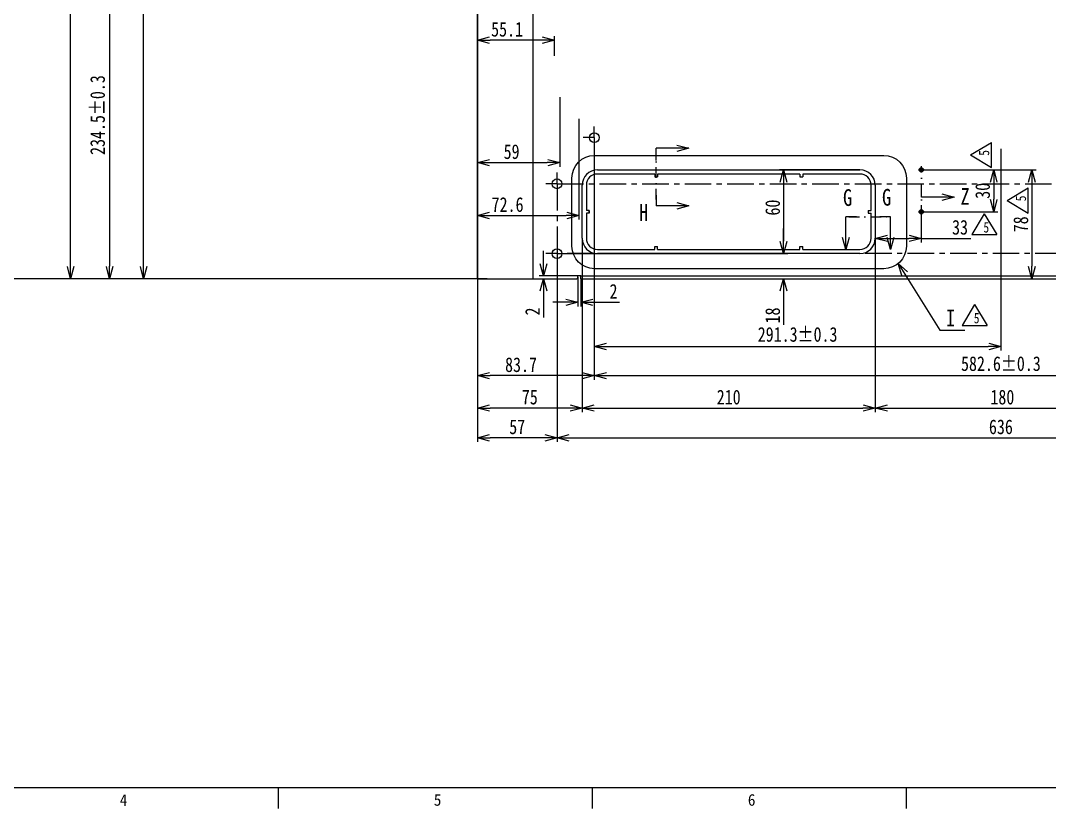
# Model space of a CAD drawing. Header units: millimetres. Extents: x -20 to 1169, y -20 to 821.
# Drawn here: x 213 to 458.7, y -5 to 183.2 of the extents above; entities that cross this region are included whole.
import ezdxf

# ---------------------------------------------------------------- set-up
doc = ezdxf.new("R2010")
doc.units = ezdxf.units.MM
doc.header["$LTSCALE"] = 0.2
doc.linetypes.add('CENTER', pattern=[50.8, 31.75, -6.35, 6.35, -6.35])
doc.linetypes.add('DASHDOT', pattern=[25.4, 12.7, -6.35, 0, -6.35])
doc.layers.get('0').update_dxf_attribs({"color": 2})
for name, color, linetype in [('H7A03854_DXF_TEXT', 7, 'Continuous'), ('H7A03854A_DXF_CONTINUOUS_LINE', 7, 'Continuous'), ('H7A03854HATCH', 7, 'Continuous'), ('H7A03856A_DXF_AXIS', 7, 'Continuous'), ('H7A03856A_DXF_CONTINUOUS_LINE', 7, 'Continuous'), ('H7A03856DIM', 7, 'Continuous'), ('HHLayerBG', 7, 'Continuous')]:
    doc.layers.add(name, color=color, linetype=linetype)
doc.layers.add('H7C05550_DXF_CONTINUOUS_LINE', color=7, linetype='Continuous', lineweight=35)
doc.layers.add('中心线', color=255, linetype='DASHDOT', lineweight=18)
doc.styles.add('FS2312', font='', dxfattribs={"width": 0.8, "height": 3.5})
doc.styles.add('HANKAKU', font='')
doc.styles.get("Standard").update_dxf_attribs({"font": '', "width": 0.8})
doc.styles.get('FS2312').set_extended_font_data('SimSun')
doc.styles.get('HANKAKU').set_extended_font_data('SimSun')
doc.styles.get('Standard').set_extended_font_data('SimSun')
doc.dimstyles.new('DIMSTYLE_1', dxfattribs={"dimtxt": 3.5, "dimasz": 3, "dimexe": 1, "dimexo": 0, "dimgap": 0.875, "dimtad": 1, "dimdec": 1, "dimlfac": 3, "dimdsep": 46, "dimtxsty": 'Standard', "dimblk": 'OPEN', "dimblk1": 'OPEN', "dimblk2": 'OPEN', "dimcen": 0.09, "dimadec": 0, "dimazin": 0, "dimtp": 0.1, "dimtm": 0.1, "dimtfac": 1, "dimtdec": 1, "dimtofl": 0, "dimtmove": 0, "dimatfit": 3, "dimldrblk": 'OPEN', "dimfxl": 1, "dimtolj": 1, "dimarcsym": 0})
doc.dimstyles.new('DIMSTYLE_17', dxfattribs={"dimtxt": 3.5, "dimasz": 3, "dimexe": 1, "dimexo": 0, "dimgap": 0.875, "dimtad": 1, "dimdec": 3, "dimlfac": 3, "dimdsep": 46, "dimtxsty": 'Standard', "dimblk": 'OPEN', "dimblk1": 'OPEN', "dimblk2": 'OPEN', "dimcen": 0.09, "dimadec": 0, "dimazin": 0, "dimtp": 0.01, "dimtm": 0.01, "dimtfac": 1, "dimtdec": 3, "dimtofl": 0, "dimtmove": 0, "dimatfit": 3, "dimldrblk": 'OPEN', "dimfxl": 1, "dimtolj": 1, "dimarcsym": 0})
doc.dimstyles.new('DIMSTYLE_2', dxfattribs={"dimtxt": 3.5, "dimasz": 3, "dimexe": 1, "dimexo": 0, "dimgap": 0.875, "dimtad": 1, "dimdec": 1, "dimlfac": 3, "dimdsep": 46, "dimtxsty": 'Standard', "dimblk": 'OPEN', "dimblk1": 'OPEN', "dimblk2": 'OPEN', "dimcen": 0.09, "dimadec": 0, "dimazin": 0, "dimtp": 1e-10, "dimtm": 1e-10, "dimtfac": 1, "dimtdec": 1, "dimtofl": 0, "dimtmove": 0, "dimatfit": 3, "dimldrblk": 'OPEN', "dimfxl": 1, "dimtolj": 1, "dimarcsym": 0})
doc.dimstyles.new('DIMSTYLE_5', dxfattribs={"dimtxt": 3.5, "dimasz": 3, "dimexe": 1, "dimexo": 0, "dimgap": 0.875, "dimtad": 1, "dimdec": 1, "dimlfac": 3, "dimdsep": 46, "dimtxsty": 'Standard', "dimblk": 'OPEN', "dimblk1": 'OPEN', "dimblk2": 'OPEN', "dimcen": 0.09, "dimadec": 0, "dimazin": 0, "dimtp": 0.01, "dimtm": 0.01, "dimtfac": 1, "dimtdec": 1, "dimtofl": 0, "dimtmove": 0, "dimatfit": 3, "dimldrblk": 'OPEN', "dimfxl": 1, "dimtolj": 1, "dimarcsym": 0})
doc.dimstyles.get("Standard").update_dxf_attribs({"dimtxt": 3.5, "dimasz": 3, "dimexe": 1.5, "dimexo": 0.5, "dimgap": 1.5, "dimtad": 1, "dimdec": 1, "dimdsep": 46, "dimtxsty": 'FS2312', "dimblk1": 'OPEN', "dimblk2": 'OPEN', "dimsah": 1, "dimcen": 0, "dimclrd": 4, "dimclre": 4, "dimclrt": 4, "dimadec": 0, "dimazin": 0, "dimtfac": 1, "dimtdec": 1, "dimtmove": 1, "dimatfit": 3, "dimldrblk": 'OPEN', "dimfxl": 1, "dimtolj": 1, "dimtzin": 0, "dimarcsym": 1})

# ---------------------------------------------------------------- blocks, each defined once
blk = doc.blocks.new('_OPEN')
at = {"color": 0}
for p, q in [((0, 0), (-1, 0)), ((-0.966, 0.259), (0, 0)), ((0, 0), (-0.966, -0.259))]:
    blk.add_line(p, q, dxfattribs=at)
blk = doc.blocks.new('*D28')
at = {"layer": 'Defpoints', "color": 0, "transparency": 16777216}
for p in [(341.09, 124.85), (553.09, 124.85), (553.09, 83.53)]:
    blk.add_point(p, dxfattribs=at)
at = {"layer": 'H7A03856DIM', "color": 0, "lineweight": -2, "transparency": 16777216}
for p, q in [((341.09, 124.85), (341.09, 82.53)), ((553.09, 124.85), (553.09, 82.53)), ((344.09, 83.53), (550.09, 83.53))]:
    blk.add_line(p, q, dxfattribs=at)
at = {"layer": 'H7A03856DIM', "color": 0, "lineweight": -2, "transparency": 16777216, "xscale": 3, "yscale": 3, "zscale": 3, "rotation": 180}
blk.add_blockref('_OPEN', (341.09, 83.53), dxfattribs=at)
at = {"layer": 'H7A03856DIM', "color": 0, "lineweight": -2, "transparency": 16777216, "xscale": 3, "yscale": 3, "zscale": 3}
blk.add_blockref('_OPEN', (553.09, 83.53), dxfattribs=at)
at = {"layer": 'H7A03856DIM', "color": 0, "transparency": 16777216, "insert": (447.09, 87.9), "char_height": 3.5, "attachment_point": 2}
blk.add_mtext('\\A1;636', dxfattribs=at)
blk = doc.blocks.new('*D29')
at = {"layer": 'Defpoints', "color": 0, "transparency": 16777216}
for p in [(341.09, 124.85), (322.09, 121.51), (322.09, 83.53)]:
    blk.add_point(p, dxfattribs=at)
at = {"layer": 'H7A03856DIM', "color": 0, "lineweight": -2, "transparency": 16777216}
for p, q in [((341.09, 124.85), (341.09, 82.53)), ((322.09, 121.51), (322.09, 82.53)), ((338.09, 83.53), (325.09, 83.53))]:
    blk.add_line(p, q, dxfattribs=at)
at = {"layer": 'H7A03856DIM', "color": 0, "lineweight": -2, "transparency": 16777216, "xscale": 3, "yscale": 3, "zscale": 3, "rotation": 180}
blk.add_blockref('_OPEN', (322.09, 83.53), dxfattribs=at)
at = {"layer": 'H7A03856DIM', "color": 0, "lineweight": -2, "transparency": 16777216, "xscale": 3, "yscale": 3, "zscale": 3}
blk.add_blockref('_OPEN', (341.09, 83.53), dxfattribs=at)
at = {"layer": 'H7A03856DIM', "color": 0, "transparency": 16777216, "insert": (331.59, 87.9), "char_height": 3.5, "attachment_point": 2}
blk.add_mtext('\\A1;57', dxfattribs=at)
blk = doc.blocks.new('*D33')
at = {"layer": 'Defpoints', "color": 0, "transparency": 16777216}
for p in [(349.99, 152.55), (447.09, 152.55), (447.09, 105.34)]:
    blk.add_point(p, dxfattribs=at)
at = {"layer": 'H7A03856DIM', "color": 0, "lineweight": -2, "transparency": 16777216}
for p, q in [((349.99, 152.55), (349.99, 104.34)), ((447.09, 152.55), (447.09, 104.34)), ((352.99, 105.34), (444.09, 105.34))]:
    blk.add_line(p, q, dxfattribs=at)
at = {"layer": 'H7A03856DIM', "color": 0, "lineweight": -2, "transparency": 16777216, "xscale": 3, "yscale": 3, "zscale": 3, "rotation": 180}
blk.add_blockref('_OPEN', (349.99, 105.34), dxfattribs=at)
at = {"layer": 'H7A03856DIM', "color": 0, "lineweight": -2, "transparency": 16777216, "xscale": 3, "yscale": 3, "zscale": 3}
blk.add_blockref('_OPEN', (447.09, 105.34), dxfattribs=at)
at = {"layer": 'H7A03856DIM', "color": 0, "transparency": 16777216, "insert": (398.54, 109.97), "char_height": 3.5, "attachment_point": 2}
blk.add_mtext('\\A1;291.3%%p0.3', dxfattribs=at)
blk = doc.blocks.new('*D34')
at = {"layer": 'Defpoints', "color": 0, "transparency": 16777216}
for p in [(349.99, 152.55), (544.19, 152.55), (544.19, 98.37)]:
    blk.add_point(p, dxfattribs=at)
at = {"layer": 'H7A03856DIM', "color": 0, "lineweight": -2, "transparency": 16777216}
for p, q in [((349.99, 152.55), (349.99, 97.37)), ((544.19, 152.55), (544.19, 97.37)), ((352.99, 98.37), (541.19, 98.37))]:
    blk.add_line(p, q, dxfattribs=at)
at = {"layer": 'H7A03856DIM', "color": 0, "lineweight": -2, "transparency": 16777216, "xscale": 3, "yscale": 3, "zscale": 3, "rotation": 180}
blk.add_blockref('_OPEN', (349.99, 98.37), dxfattribs=at)
at = {"layer": 'H7A03856DIM', "color": 0, "lineweight": -2, "transparency": 16777216, "xscale": 3, "yscale": 3, "zscale": 3}
blk.add_blockref('_OPEN', (544.19, 98.37), dxfattribs=at)
at = {"layer": 'H7A03856DIM', "color": 0, "transparency": 16777216, "insert": (447.09, 102.99), "char_height": 3.5, "attachment_point": 2}
blk.add_mtext('\\A1;582.6%%p0.3', dxfattribs=at)
blk = doc.blocks.new('*D35')
at = {"layer": 'Defpoints', "color": 0, "transparency": 16777216}
for p in [(349.99, 152.55), (322.09, 121.51), (322.09, 98.37)]:
    blk.add_point(p, dxfattribs=at)
at = {"layer": 'H7A03856DIM', "color": 0, "lineweight": -2, "transparency": 16777216}
for p, q in [((349.99, 152.55), (349.99, 97.37)), ((322.09, 121.51), (322.09, 97.37)), ((346.99, 98.37), (325.09, 98.37))]:
    blk.add_line(p, q, dxfattribs=at)
at = {"layer": 'H7A03856DIM', "color": 0, "lineweight": -2, "transparency": 16777216, "xscale": 3, "yscale": 3, "zscale": 3, "rotation": 180}
blk.add_blockref('_OPEN', (322.09, 98.37), dxfattribs=at)
at = {"layer": 'H7A03856DIM', "color": 0, "lineweight": -2, "transparency": 16777216, "xscale": 3, "yscale": 3, "zscale": 3}
blk.add_blockref('_OPEN', (349.99, 98.37), dxfattribs=at)
at = {"layer": 'H7A03856DIM', "color": 0, "transparency": 16777216, "insert": (332.49, 102.74), "char_height": 3.5, "attachment_point": 2}
blk.add_mtext('\\A1;83.7', dxfattribs=at)
blk = doc.blocks.new('*D37')
at = {"layer": 'Defpoints', "color": 0, "transparency": 16777216}
for p in [(327.23, 186.85), (189.17, 121.51), (324.43, 121.51)]:
    blk.add_point(p, dxfattribs=at)
at = {"layer": 'H7A03856DIM', "color": 0, "lineweight": -2, "transparency": 16777216}
for p, q in [((327.23, 186.85), (188.17, 186.85)), ((189.17, 183.85), (189.17, 124.51)), ((324.43, 121.51), (188.17, 121.51))]:
    blk.add_line(p, q, dxfattribs=at)
at = {"layer": 'H7A03856DIM', "color": 0, "lineweight": -2, "transparency": 16777216, "xscale": 3, "yscale": 3, "zscale": 3}
for p, rotation in [((189.17, 186.85), 90), ((189.17, 121.51), 270)]:
    blk.add_blockref('_OPEN', p, dxfattribs=dict(at, rotation=rotation))
at = {"layer": 'H7A03856DIM', "color": 0, "transparency": 16777216, "insert": (184.54, 154.18), "char_height": 3.5, "attachment_point": 2, "rotation": 90}
blk.add_mtext('\\A1;196%%p0.3', dxfattribs=at)
blk = doc.blocks.new('*D38')
at = {"layer": 'Defpoints', "color": 0, "transparency": 16777216}
for p in [(347.63, 199.68), (234.24, 121.51), (324.43, 121.51)]:
    blk.add_point(p, dxfattribs=at)
at = {"layer": 'H7A03856DIM', "color": 0, "lineweight": -2, "transparency": 16777216}
for p, q in [((347.63, 199.68), (233.24, 199.68)), ((234.24, 196.68), (234.24, 124.51)), ((324.43, 121.51), (233.24, 121.51))]:
    blk.add_line(p, q, dxfattribs=at)
at = {"layer": 'H7A03856DIM', "color": 0, "lineweight": -2, "transparency": 16777216, "xscale": 3, "yscale": 3, "zscale": 3}
for p, rotation in [((234.24, 199.68), 90), ((234.24, 121.51), 270)]:
    blk.add_blockref('_OPEN', p, dxfattribs=dict(at, rotation=rotation))
at = {"layer": 'H7A03856DIM', "color": 0, "transparency": 16777216, "insert": (229.61, 160.6), "char_height": 3.5, "attachment_point": 2, "rotation": 90}
blk.add_mtext('\\A1;234.5%%p0.3', dxfattribs=at)
blk = doc.blocks.new('*D109')
at = {"layer": 'Defpoints', "color": 0, "transparency": 16777216}
for p in [(322.09, 178.48), (340.46, 174.76), (322.09, 121.51)]:
    blk.add_point(p, dxfattribs=at)
at = {"layer": 'H7A03856DIM', "color": 0, "lineweight": -2, "transparency": 16777216}
for p, q in [((322.09, 121.51), (322.09, 179.48)), ((340.46, 174.76), (340.46, 179.48)), ((337.46, 178.48), (325.09, 178.48))]:
    blk.add_line(p, q, dxfattribs=at)
at = {"layer": 'H7A03856DIM', "color": 0, "lineweight": -2, "transparency": 16777216, "xscale": 3, "yscale": 3, "zscale": 3}
for p, rotation in [((322.09, 178.48), 179.9997353418), ((340.46, 178.48), 359.9997353418)]:
    blk.add_blockref('_OPEN', p, dxfattribs=dict(at, rotation=rotation))
at = {"layer": 'H7A03856DIM', "color": 0, "transparency": 16777216, "insert": (329.16, 182.86), "char_height": 3.5, "attachment_point": 2, "rotation": 359.9997}
blk.add_mtext('\\A1;55.1', dxfattribs=at)
blk = doc.blocks.new('*D148')
at = {"layer": 'Defpoints', "color": 0, "transparency": 16777216}
for p in [(353, 379.73), (322.09, 374.33), (322.09, 121.51)]:
    blk.add_point(p, dxfattribs=at)
at = {"layer": 'H7A03856DIM', "color": 0, "lineweight": -2, "transparency": 16777216}
for p, q in [((353, 379.73), (353, 373.33)), ((322.09, 374.33), (309.78, 374.33)), ((322.09, 121.51), (322.09, 375.33)), ((350, 374.33), (325.09, 374.33))]:
    blk.add_line(p, q, dxfattribs=at)
at = {"layer": 'H7A03856DIM', "color": 0, "lineweight": -2, "transparency": 16777216, "xscale": 3, "yscale": 3, "zscale": 3}
for p, rotation in [((322.09, 374.33), 179.9999999999), ((353, 374.33), 359.9999999999)]:
    blk.add_blockref('_OPEN', p, dxfattribs=dict(at, rotation=rotation))
at = {"layer": 'H7A03856DIM', "color": 0, "transparency": 16777216, "insert": (318.22, 378.7), "char_height": 3.5, "attachment_point": 3}
blk.add_mtext('\\A1;92.7', dxfattribs=at)
blk = doc.blocks.new('*D190')
at = {"layer": 'Defpoints', "color": 0, "transparency": 16777216}
for p in [(347.09, 131.18), (417.09, 131.18), (417.09, 90.62)]:
    blk.add_point(p, dxfattribs=at)
at = {"layer": 'H7A03856DIM', "color": 0, "lineweight": -2, "transparency": 16777216}
for p, q in [((347.09, 131.18), (347.09, 89.62)), ((417.09, 131.18), (417.09, 89.62)), ((350.09, 90.62), (414.09, 90.62))]:
    blk.add_line(p, q, dxfattribs=at)
at = {"layer": 'H7A03856DIM', "color": 0, "lineweight": -2, "transparency": 16777216, "xscale": 3, "yscale": 3, "zscale": 3, "rotation": 180}
blk.add_blockref('_OPEN', (347.09, 90.62), dxfattribs=at)
at = {"layer": 'H7A03856DIM', "color": 0, "lineweight": -2, "transparency": 16777216, "xscale": 3, "yscale": 3, "zscale": 3}
blk.add_blockref('_OPEN', (417.09, 90.62), dxfattribs=at)
at = {"layer": 'H7A03856DIM', "color": 0, "transparency": 16777216, "insert": (382.09, 95), "char_height": 3.5, "attachment_point": 2}
blk.add_mtext('\\A1;210', dxfattribs=at)
blk = doc.blocks.new('*D191')
at = {"layer": 'Defpoints', "color": 0, "transparency": 16777216}
for p in [(417.09, 131.18), (477.09, 131.18), (477.09, 90.62)]:
    blk.add_point(p, dxfattribs=at)
at = {"layer": 'H7A03856DIM', "color": 0, "lineweight": -2, "transparency": 16777216}
for p, q in [((417.09, 131.18), (417.09, 89.62)), ((477.09, 131.18), (477.09, 89.62)), ((420.09, 90.62), (474.09, 90.62))]:
    blk.add_line(p, q, dxfattribs=at)
at = {"layer": 'H7A03856DIM', "color": 0, "lineweight": -2, "transparency": 16777216, "xscale": 3, "yscale": 3, "zscale": 3, "rotation": 180}
blk.add_blockref('_OPEN', (417.09, 90.62), dxfattribs=at)
at = {"layer": 'H7A03856DIM', "color": 0, "lineweight": -2, "transparency": 16777216, "xscale": 3, "yscale": 3, "zscale": 3}
blk.add_blockref('_OPEN', (477.09, 90.62), dxfattribs=at)
at = {"layer": 'H7A03856DIM', "color": 0, "transparency": 16777216, "insert": (447.44, 95), "char_height": 3.5, "attachment_point": 2}
blk.add_mtext('\\A1;180', dxfattribs=at)
blk = doc.blocks.new('*D193')
at = {"layer": 'Defpoints', "color": 0, "transparency": 16777216}
for p in [(347.09, 131.18), (322.09, 121.51), (322.09, 90.62)]:
    blk.add_point(p, dxfattribs=at)
at = {"layer": 'H7A03856DIM', "color": 0, "lineweight": -2, "transparency": 16777216}
for p, q in [((347.09, 131.18), (347.09, 89.62)), ((322.09, 121.51), (322.09, 89.62)), ((344.09, 90.62), (325.09, 90.62))]:
    blk.add_line(p, q, dxfattribs=at)
at = {"layer": 'H7A03856DIM', "color": 0, "lineweight": -2, "transparency": 16777216, "xscale": 3, "yscale": 3, "zscale": 3, "rotation": 180}
blk.add_blockref('_OPEN', (322.09, 90.62), dxfattribs=at)
at = {"layer": 'H7A03856DIM', "color": 0, "lineweight": -2, "transparency": 16777216, "xscale": 3, "yscale": 3, "zscale": 3}
blk.add_blockref('_OPEN', (347.09, 90.62), dxfattribs=at)
at = {"layer": 'H7A03856DIM', "color": 0, "transparency": 16777216, "insert": (334.59, 95), "char_height": 3.5, "attachment_point": 2}
blk.add_mtext('\\A1;75', dxfattribs=at)
blk = doc.blocks.new('*D196')
at = {"layer": 'Defpoints', "color": 0, "transparency": 16777216}
for p in [(342.71, 127.51), (346.76, 121.51), (395.19, 121.51)]:
    blk.add_point(p, dxfattribs=at)
at = {"layer": 'H7A03856DIM', "color": 0, "lineweight": -2, "transparency": 16777216}
for p, q in [((395.19, 130.51), (395.19, 133.51)), ((342.71, 127.51), (396.19, 127.51)), ((346.76, 121.51), (396.19, 121.51)), ((395.19, 118.51), (395.19, 110.47))]:
    blk.add_line(p, q, dxfattribs=at)
at = {"layer": 'H7A03856DIM', "color": 0, "lineweight": -2, "transparency": 16777216, "xscale": 3, "yscale": 3, "zscale": 3}
for p, rotation in [((395.19, 127.51), 270), ((395.19, 121.51), 90)]:
    blk.add_blockref('_OPEN', p, dxfattribs=dict(at, rotation=rotation))
at = {"layer": 'H7A03856DIM', "color": 0, "transparency": 16777216, "insert": (390.82, 114.64), "char_height": 3.5, "attachment_point": 3, "rotation": 90}
blk.add_mtext('\\A1;18', dxfattribs=at)
blk = doc.blocks.new('*D197')
at = {"layer": 'Defpoints', "color": 0, "transparency": 16777216}
for p in [(413.43, 147.51), (342.71, 127.51), (395.19, 127.51)]:
    blk.add_point(p, dxfattribs=at)
at = {"layer": 'H7A03856DIM', "color": 0, "lineweight": -2, "transparency": 16777216}
for p, q in [((413.43, 147.51), (394.19, 147.51)), ((395.19, 144.51), (395.19, 130.51)), ((342.71, 127.51), (396.19, 127.51))]:
    blk.add_line(p, q, dxfattribs=at)
at = {"layer": 'H7A03856DIM', "color": 0, "lineweight": -2, "transparency": 16777216, "xscale": 3, "yscale": 3, "zscale": 3}
for p, rotation in [((395.19, 147.51), 90), ((395.19, 127.51), 270)]:
    blk.add_blockref('_OPEN', p, dxfattribs=dict(at, rotation=rotation))
at = {"layer": 'H7A03856DIM', "color": 0, "transparency": 16777216, "insert": (390.82, 138.51), "char_height": 3.5, "attachment_point": 2, "rotation": 90}
blk.add_mtext('\\A1;60', dxfattribs=at)
blk = doc.blocks.new('*D239')
at = {"layer": 'Defpoints', "color": 0, "transparency": 16777216}
for p in [(242.37, 494.22), (340.46, 494.22), (324.43, 121.51)]:
    blk.add_point(p, dxfattribs=at)
at = {"layer": 'H7A03856DIM', "color": 0, "lineweight": -2, "transparency": 16777216}
for p, q in [((340.46, 494.22), (241.37, 494.22)), ((242.37, 124.51), (242.37, 491.22)), ((324.43, 121.51), (241.37, 121.51))]:
    blk.add_line(p, q, dxfattribs=at)
at = {"layer": 'H7A03856DIM', "color": 0, "lineweight": -2, "transparency": 16777216, "xscale": 3, "yscale": 3, "zscale": 3}
for p, rotation in [((242.37, 494.22), 90), ((242.37, 121.51), 270)]:
    blk.add_blockref('_OPEN', p, dxfattribs=dict(at, rotation=rotation))
at = {"layer": 'H7A03856DIM', "color": 0, "transparency": 16777216, "insert": (238, 307.86), "char_height": 3.5, "attachment_point": 2, "rotation": 90}
blk.add_mtext('\\A1;1118.1', dxfattribs=at)
blk = doc.blocks.new('*D250')
at = {"layer": 'Defpoints', "color": 0, "transparency": 16777216}
for p in [(346.3, 159.71), (346.3, 136.62), (322.09, 121.51)]:
    blk.add_point(p, dxfattribs=at)
at = {"layer": 'H7A03856DIM', "color": 0, "lineweight": -2, "transparency": 16777216}
for p, q in [((346.3, 159.71), (346.3, 135.62)), ((322.09, 121.51), (322.09, 137.62)), ((325.09, 136.62), (343.3, 136.62))]:
    blk.add_line(p, q, dxfattribs=at)
at = {"layer": 'H7A03856DIM', "color": 0, "lineweight": -2, "transparency": 16777216, "xscale": 3, "yscale": 3, "zscale": 3, "rotation": 180}
blk.add_blockref('_OPEN', (322.09, 136.62), dxfattribs=at)
at = {"layer": 'H7A03856DIM', "color": 0, "lineweight": -2, "transparency": 16777216, "xscale": 3, "yscale": 3, "zscale": 3}
blk.add_blockref('_OPEN', (346.3, 136.62), dxfattribs=at)
at = {"layer": 'H7A03856DIM', "color": 0, "transparency": 16777216, "insert": (329.28, 140.99), "char_height": 3.5, "attachment_point": 2}
blk.add_mtext('\\A1;72.6', dxfattribs=at)
blk = doc.blocks.new('*D251')
at = {"layer": 'Defpoints', "color": 0, "transparency": 16777216}
for p in [(341.77, 164.89), (341.77, 149.25), (322.09, 121.51)]:
    blk.add_point(p, dxfattribs=at)
at = {"layer": 'H7A03856DIM', "color": 0, "lineweight": -2, "transparency": 16777216}
for p, q in [((341.77, 164.89), (341.77, 148.25)), ((322.09, 121.51), (322.09, 150.25)), ((325.09, 149.25), (338.77, 149.25))]:
    blk.add_line(p, q, dxfattribs=at)
at = {"layer": 'H7A03856DIM', "color": 0, "lineweight": -2, "transparency": 16777216, "xscale": 3, "yscale": 3, "zscale": 3, "rotation": 180}
blk.add_blockref('_OPEN', (322.09, 149.25), dxfattribs=at)
at = {"layer": 'H7A03856DIM', "color": 0, "lineweight": -2, "transparency": 16777216, "xscale": 3, "yscale": 3, "zscale": 3}
blk.add_blockref('_OPEN', (341.77, 149.25), dxfattribs=at)
at = {"layer": 'H7A03856DIM', "color": 0, "transparency": 16777216, "insert": (330.24, 153.62), "char_height": 3.5, "attachment_point": 2}
blk.add_mtext('\\A1;59', dxfattribs=at)
blk = doc.blocks.new('*D268')
at = {"layer": 'Defpoints', "color": 0, "transparency": 16777216}
for p in [(224.93, 529.95), (352.15, 529.95), (324.43, 121.51)]:
    blk.add_point(p, dxfattribs=at)
at = {"layer": 'H7A03856DIM', "color": 0, "lineweight": -2, "transparency": 16777216}
for p, q in [((352.15, 529.95), (223.93, 529.95)), ((224.93, 124.51), (224.93, 526.95)), ((324.43, 121.51), (223.93, 121.51))]:
    blk.add_line(p, q, dxfattribs=at)
at = {"layer": 'H7A03856DIM', "color": 0, "lineweight": -2, "transparency": 16777216, "xscale": 3, "yscale": 3, "zscale": 3}
for p, rotation in [((224.93, 529.95), 90), ((224.93, 121.51), 270)]:
    blk.add_blockref('_OPEN', p, dxfattribs=dict(at, rotation=rotation))
at = {"layer": 'H7A03856DIM', "color": 0, "transparency": 16777216, "insert": (219.62, 326.17), "char_height": 3.5, "attachment_point": 2, "rotation": 90}
blk.add_mtext('\\A1;(1225.3)', dxfattribs=at)
blk = doc.blocks.new('*D293')
at = {"layer": 'Defpoints', "color": 0, "transparency": 16777216}
for p in [(335.96, 121.51), (337.86, 121.51), (346.09, 122.18)]:
    blk.add_point(p, dxfattribs=at)
at = {"layer": 'H7A03856DIM', "color": 0, "lineweight": -2, "transparency": 16777216}
for p, q in [((337.86, 125.18), (337.86, 128.18)), ((335.96, 121.51), (338.86, 121.51)), ((346.09, 122.18), (336.86, 122.18)), ((337.86, 118.51), (337.86, 112.22))]:
    blk.add_line(p, q, dxfattribs=at)
at = {"layer": 'H7A03856DIM', "color": 0, "lineweight": -2, "transparency": 16777216, "xscale": 3, "yscale": 3, "zscale": 3}
for p, rotation in [((337.86, 122.18), 270), ((337.86, 121.51), 90)]:
    blk.add_blockref('_OPEN', p, dxfattribs=dict(at, rotation=rotation))
at = {"layer": 'H7A03856DIM', "color": 0, "transparency": 16777216, "insert": (333.48, 114.64), "char_height": 3.5, "attachment_point": 3, "rotation": 90}
blk.add_mtext('\\A1;2', dxfattribs=at)
blk = doc.blocks.new('*D294')
at = {"layer": 'Defpoints', "color": 0, "transparency": 16777216}
for p in [(346.09, 121.85), (346.76, 121.53), (346.76, 115.88)]:
    blk.add_point(p, dxfattribs=at)
at = {"layer": 'H7A03856DIM', "color": 0, "lineweight": -2, "transparency": 16777216}
for p, q in [((346.09, 121.85), (346.09, 114.88)), ((346.76, 121.53), (346.76, 114.88)), ((343.09, 115.88), (340.09, 115.88)), ((349.76, 115.88), (356.05, 115.88))]:
    blk.add_line(p, q, dxfattribs=at)
at = {"layer": 'H7A03856DIM', "color": 0, "lineweight": -2, "transparency": 16777216, "xscale": 3, "yscale": 3, "zscale": 3}
blk.add_blockref('_OPEN', (346.09, 115.88), dxfattribs=at)
at = {"layer": 'H7A03856DIM', "color": 0, "lineweight": -2, "transparency": 16777216, "xscale": 3, "yscale": 3, "zscale": 3, "rotation": 180}
blk.add_blockref('_OPEN', (346.76, 115.88), dxfattribs=at)
at = {"layer": 'H7A03856DIM', "color": 0, "transparency": 16777216, "insert": (353.63, 120.25), "char_height": 3.5, "attachment_point": 1}
blk.add_mtext('\\A1;2', dxfattribs=at)
blk = doc.blocks.new('*D355')
at = {"layer": 'Defpoints', "color": 0, "transparency": 16777216}
for p in [(428.75, 147.51), (428.75, 137.51), (445.37, 137.51)]:
    blk.add_point(p, dxfattribs=at)
at = {"layer": 'H7A03856DIM', "color": 0, "lineweight": -2, "transparency": 16777216}
for p, q in [((428.75, 147.51), (446.37, 147.51)), ((445.37, 144.51), (445.37, 140.51)), ((428.75, 137.51), (446.37, 137.51))]:
    blk.add_line(p, q, dxfattribs=at)
at = {"layer": 'H7A03856DIM', "color": 0, "lineweight": -2, "transparency": 16777216, "xscale": 3, "yscale": 3, "zscale": 3}
for p, rotation in [((445.37, 147.51), 90), ((445.37, 137.51), 270)]:
    blk.add_blockref('_OPEN', p, dxfattribs=dict(at, rotation=rotation))
at = {"layer": 'H7A03856DIM', "color": 0, "transparency": 16777216, "insert": (442.75, 142.51), "char_height": 3.5, "attachment_point": 5, "rotation": 90}
blk.add_mtext('\\A1;30', dxfattribs=at)
blk = doc.blocks.new('*D356')
at = {"layer": 'Defpoints', "color": 0, "transparency": 16777216}
for p in [(428.75, 147.51), (433.66, 121.51), (454.5, 121.51)]:
    blk.add_point(p, dxfattribs=at)
at = {"layer": 'H7A03856DIM', "color": 0, "lineweight": -2, "transparency": 16777216}
for p, q in [((428.75, 147.51), (455.5, 147.51)), ((454.5, 144.51), (454.5, 124.51)), ((433.66, 121.51), (455.5, 121.51))]:
    blk.add_line(p, q, dxfattribs=at)
at = {"layer": 'H7A03856DIM', "color": 0, "lineweight": -2, "transparency": 16777216, "xscale": 3, "yscale": 3, "zscale": 3}
for p, rotation in [((454.5, 147.51), 90), ((454.5, 121.51), 270)]:
    blk.add_blockref('_OPEN', p, dxfattribs=dict(at, rotation=rotation))
at = {"layer": 'H7A03856DIM', "color": 0, "transparency": 16777216, "insert": (451.87, 134.51), "char_height": 3.5, "attachment_point": 5, "rotation": 90}
blk.add_mtext('\\A1;78', dxfattribs=at)
blk = doc.blocks.new('*D357')
at = {"layer": 'Defpoints', "color": 0, "transparency": 16777216}
for p in [(417.09, 137.51), (428.09, 136.53), (428.09, 131.15)]:
    blk.add_point(p, dxfattribs=at)
at = {"layer": 'H7A03856DIM', "color": 0, "lineweight": -2, "transparency": 16777216}
for p, q in [((417.09, 137.51), (417.09, 130.15)), ((428.09, 136.53), (428.09, 130.15)), ((420.09, 131.15), (425.09, 131.15)), ((428.09, 131.15), (439.95, 131.15))]:
    blk.add_line(p, q, dxfattribs=at)
at = {"layer": 'H7A03856DIM', "color": 0, "lineweight": -2, "transparency": 16777216, "xscale": 3, "yscale": 3, "zscale": 3, "rotation": 180}
blk.add_blockref('_OPEN', (417.09, 131.15), dxfattribs=at)
at = {"layer": 'H7A03856DIM', "color": 0, "lineweight": -2, "transparency": 16777216, "xscale": 3, "yscale": 3, "zscale": 3}
blk.add_blockref('_OPEN', (428.09, 131.15), dxfattribs=at)
at = {"layer": 'H7A03856DIM', "color": 0, "transparency": 16777216, "insert": (437.33, 133.78), "char_height": 3.5, "attachment_point": 5}
blk.add_mtext('\\A1;33', dxfattribs=at)

msp = doc.modelspace()

# ---------------------------------------------------------------- linework, layer by layer
for p, q in [((364.75958, 149.77054), (364.75958, 152.67121)), ((364.42625, 145.84622), (365.09292, 145.84622)), ((364.50958, 145.84622), (365.00958, 145.84622)), ((399.09292, 145.84622), (399.75958, 145.84622)), ((428.09291, 141.00017), (428.09291, 143.90084)), ((364.75958, 141.44788), (364.75958, 138.93032)), ((348.75959, 137.84622), (348.75959, 137.17955)), ((415.42625, 137.84622), (415.42625, 137.17955)), ((412.58088, 136.30713), (410.06331, 136.30713)), ((420.72532, 136.29404), (418.20775, 136.29404)), ((364.42625, 129.17955), (365.09292, 129.17955)), ((364.50958, 129.17955), (365.00958, 129.17955)), ((399.09292, 129.17955), (399.75958, 129.17955))]:
    msp.add_line(p, q)
at = {"color": 114}
msp.add_line((0, 0), (1149, 0), dxfattribs=at)
at = {"color": 2}
for p, q in [((274.5, 0), (274.5, -5)), ((349.5, 0), (349.5, -5)), ((424.5, 0), (424.5, -5))]:
    msp.add_line(p, q, dxfattribs=at)
at = {"color": 4}
msp.add_lwpolyline([(350.04491, 150.96435), (419.11402, 150.96435, -0.414213562), (424.51402, 145.56435), (424.51402, 129.30126, -0.414213562), (419.11402, 123.90126), (350.04491, 123.90126, -0.414213562), (344.64491, 129.30126), (344.64491, 145.56435, -0.414213562)], format="xyb", close=True, dxfattribs=at)
at = {"layer": 'H7A03854A_DXF_CONTINUOUS_LINE', "color": 2}
for p, q in [((364.42625, 146.51288), (350.75958, 146.51288)), ((364.42625, 146.51288), (364.42625, 145.84622)), ((399.09292, 146.51288), (365.09292, 146.51288)), ((365.09292, 146.51288), (365.09292, 145.84622)), ((399.09292, 146.51288), (399.09292, 145.84622)), ((413.42625, 146.51288), (399.75958, 146.51288)), ((399.75958, 146.51288), (399.75958, 145.84622)), ((348.09292, 143.84622), (348.09292, 137.84622)), ((416.09292, 137.84622), (416.09292, 143.84622)), ((348.75959, 137.84622), (348.09292, 137.84622)), ((348.75959, 137.34622), (348.75959, 137.67955)), ((415.42625, 137.84622), (416.09292, 137.84622)), ((348.09292, 137.17955), (348.09292, 131.17955)), ((348.75959, 137.17955), (348.09292, 137.17955)), ((415.42625, 137.17955), (416.09292, 137.17955)), ((416.09292, 131.17955), (416.09292, 137.17955)), ((350.75958, 128.51288), (364.42625, 128.51288)), ((364.42625, 128.51288), (364.42625, 129.17955)), ((365.09292, 128.51288), (365.09292, 129.17955)), ((365.09292, 128.51288), (399.09292, 128.51288)), ((399.09292, 128.51288), (399.09292, 129.17955)), ((399.75958, 128.51288), (399.75958, 129.17955)), ((399.75958, 128.51288), (413.42625, 128.51288))]:
    msp.add_line(p, q, dxfattribs=at)
for centre, start, end in [((350.75958, 143.84622), 90, 180), ((413.42625, 143.84622), 0, 90), ((350.75958, 131.17955), 180, 270), ((413.42625, 131.17955), 270, 0)]:
    msp.add_arc(centre, 2.66667, start, end, dxfattribs=at)
at = {"layer": 'H7A03856A_DXF_AXIS', "color": 7, "linetype": 'CENTER'}
for p, q in [((349.99291, 155.21288), (349.99291, 157.87955)), ((349.99291, 155.21288), (347.32625, 155.21288)), ((349.99291, 155.21288), (349.99291, 152.54622)), ((341.09291, 144.17955), (341.09291, 146.84622)), ((341.09291, 144.17955), (338.42625, 144.17955)), ((341.09291, 144.17955), (550.42625, 144.17955)), ((341.09291, 144.17955), (341.09291, 127.6609)), ((341.09291, 127.51288), (338.42625, 127.51288)), ((341.09291, 127.51288), (341.09291, 127.6609)), ((341.09291, 127.51288), (342.71073, 127.51288)), ((341.09291, 127.51288), (341.09291, 124.84622)), ((553.09291, 127.51288), (342.71073, 127.51288))]:
    msp.add_line(p, q, dxfattribs=at)
at = {"layer": 'H7A03856A_DXF_CONTINUOUS_LINE', "color": 2}
for p, q in [((335.29291, 695.34622), (335.29291, 121.51288)), ((322.09291, 694.84622), (322.09291, 121.51288)), ((350.75958, 147.51288), (413.42625, 147.51288)), ((347.09291, 131.17955), (347.09291, 143.84622)), ((417.09291, 143.84622), (417.09291, 131.17955)), ((413.42625, 127.51288), (350.75958, 127.51288)), ((322.09291, 121.51288), (345.75958, 121.51288)), ((346.75958, 122.17955), (346.09291, 122.17955)), ((346.09291, 121.84622), (346.09291, 122.17955)), ((346.75958, 122.17955), (547.42625, 122.17955)), ((346.75958, 121.51288), (346.75958, 122.17955)), ((346.75958, 121.51288), (547.42625, 121.51288))]:
    msp.add_line(p, q, dxfattribs=at)
for centre in [(349.99291, 155.21288), (341.09291, 144.17955), (341.09291, 127.51288)]:
    msp.add_circle(centre, 1.16667, dxfattribs=at)
for centre, radius, start, end in [((350.75958, 143.84622), 3.66667, 90, 180), ((413.42625, 143.84622), 3.66667, 0, 90), ((350.75958, 131.17955), 3.66667, 180, 270), ((413.42625, 131.17955), 3.66667, 270, 0), ((345.75958, 121.84622), 0.33333, 270, 0)]:
    msp.add_arc(centre, radius, start, end, dxfattribs=at)
at = {"layer": 'H7C05550_DXF_CONTINUOUS_LINE', "color": 2}
for centre, radius in [((428.09291, 147.51288), 0.44262), ((428.09291, 147.51288), 0.14743), ((428.09291, 137.51288), 0.44262), ((428.09291, 137.51288), 0.14743)]:
    msp.add_circle(centre, radius, dxfattribs=at)
at = {"layer": 'HHLayerBG', "color": 154, "linetype": 'Continuous', "ltscale": 0.1}
for p, q in [((439.81141, 151.08833), (444.81141, 154.08833)), ((444.81141, 148.08833), (444.81141, 154.08833)), ((439.81141, 151.08833), (444.81141, 148.08833)), ((448.5972, 140.21056), (453.5972, 143.21056)), ((453.5972, 137.21056), (453.5972, 143.21056)), ((448.5972, 140.21056), (453.5972, 137.21056)), ((443.12228, 137.04639), (440.12228, 132.04639)), ((443.12228, 137.04639), (446.12228, 132.04639)), ((440.12228, 132.04639), (446.12228, 132.04639)), ((440.82229, 115.36898), (437.82229, 110.36898)), ((440.82229, 115.36898), (443.82229, 110.36898)), ((437.82229, 110.36898), (443.82229, 110.36898))]:
    msp.add_line(p, q, dxfattribs=at)
at = {"layer": '中心线'}
for p, q in [((364.75958, 140.4665), (364.75958, 151.13878)), ((427.4018, 147.51288), (428.74916, 147.51288)), ((428.09291, 136.53424), (428.09291, 148.36676)), ((410.75677, 136.30551), (420.72351, 136.30551)), ((427.4018, 137.51288), (428.74916, 137.51288))]:
    msp.add_line(p, q, dxfattribs=at)

# ---------------------------------------------------------------- texts
at = {"color": 154, "char_height": 2.8, "attachment_point": 7, "style": 'HANKAKU'}
for s, insert in [('{\\W0.95;4}', (236.665, -4.4)), ('{\\W0.95;5}', (311.665, -4.4)), ('{\\W0.95;6}', (386.665, -4.4))]:
    msp.add_mtext(s, dxfattribs=dict(at, insert=insert))
at = {"layer": 'H7A03854_DXF_TEXT', "color": 4, "insert": (436.17753, 114.15742), "char_height": 4, "width": 3.2, "attachment_point": 3, "line_spacing_factor": 0.9}
msp.add_mtext('I', dxfattribs=at)
at = {"layer": 'H7A03854HATCH', "color": 2, "char_height": 4, "width": 3.2, "attachment_point": 1, "line_spacing_factor": 0.9}
for s, insert in [('G', (409.3894, 142.90296)), ('G', (418.7017, 142.97535)), ('Z', (437.45831, 143.16608)), ('H', (360.69251, 139.33831))]:
    msp.add_mtext(s, dxfattribs=dict(at, insert=insert))
at = {"layer": 'HHLayerBG', "color": 2, "char_height": 2.5, "width": 4.2, "attachment_point": 1, "rotation": 90, "style": 'FS2312'}
for insert in [(441.81141, 150.88833), (450.5972, 140.01056)]:
    msp.add_mtext('\\fSimSun;5', dxfattribs=dict(at, insert=insert))
at = {"layer": 'HHLayerBG', "color": 2, "char_height": 2.5, "width": 4.2, "attachment_point": 1, "style": 'FS2312'}
for insert in [(442.92228, 135.04639), (440.62229, 113.36898)]:
    msp.add_mtext('\\fSimSun;5', dxfattribs=dict(at, insert=insert))

# ---------------------------------------------------------------- dimensions: what is measured, and where the dimension line sits
at = {"layer": 'H7A03856DIM', "color": 4}
for base, p1, p2, angle, text, dimstyle, picture, middle in [((224.92792, 529.95111), (324.42625, 121.51288), (352.1506, 529.95111), 90, '(<>)', 'DIMSTYLE_5', '*D268', (224.92792, 326.1695)), ((234.23857, 121.51288), (347.62625, 199.67955), (324.42625, 121.51288), 270, '<>%%p0.3', 'DIMSTYLE_2', '*D38', (234.23857, 160.59622)), ((189.17159, 121.51288), (327.22625, 186.84622), (324.42625, 121.51288), 270, '<>%%p0.3', 'DIMSTYLE_1', '*D37', (189.17159, 154.17955))]:
    dim = msp.add_linear_dim(base=base, p1=p1, p2=p2, angle=angle, text=text, dimstyle=dimstyle, dxfattribs=at)
    dim.commit()
    dim.dimension.update_dxf_attribs({"geometry": picture, "text_midpoint": middle, "dimtype": 160})
for base, p1, p2, angle, dimstyle, picture, middle in [((242.37056, 494.21666), (324.42625, 121.51288), (340.46105, 494.21666), 90, 'DIMSTYLE_2', '*D239', (242.37056, 307.86477)), ((322.09291, 374.32822), (352.99859, 379.72788), (322.09291, 121.51288), 180, 'DIMSTYLE_2', '*D148', (314.43791, 374.32822)), ((322.09318, 178.48144), (340.45957, 174.75581), (322.09291, 121.51288), 179.9997353, 'DIMSTYLE_2', '*D109', (329.16223, 178.48141)), ((322.09291, 98.36525), (349.99291, 152.54622), (322.09291, 121.51288), 180, 'DIMSTYLE_2', '*D35', (332.49045, 98.36525)), ((395.19006, 127.51288), (413.42625, 147.51288), (342.71073, 127.51288), 270, 'DIMSTYLE_1', '*D197', (395.19006, 138.51288)), ((395.19006, 121.51288), (342.71073, 127.51288), (346.75958, 121.51288), 270, 'DIMSTYLE_1', '*D196', (395.19006, 112.98899)), ((322.09291, 90.62071), (347.09291, 131.17955), (322.09291, 121.51288), 180, 'DIMSTYLE_2', '*D193', (334.59291, 90.62071)), ((337.85893, 121.51288), (346.09291, 122.17955), (335.95958, 121.51288), 270, 'DIMSTYLE_17', '*D293', (337.85893, 113.86788)), ((322.09291, 83.52824), (341.09291, 124.84622), (322.09291, 121.51288), 180, 'DIMSTYLE_2', '*D29', (331.59291, 83.52824))]:
    dim = msp.add_linear_dim(base=base, p1=p1, p2=p2, angle=angle, dimstyle=dimstyle, dxfattribs=at)
    dim.commit()
    dim.dimension.update_dxf_attribs({"geometry": picture, "text_midpoint": middle, "dimtype": 160})
for base, p1, p2, dimstyle, picture, middle in [((341.77274, 149.24859), (322.09291, 121.51288), (341.77274, 164.88784), 'DIMSTYLE_2', '*D251', (330.23925, 149.24859)), ((346.30045, 136.61604), (322.09291, 121.51288), (346.30045, 159.71034), 'DIMSTYLE_2', '*D250', (329.27547, 136.61604)), ((428.09291, 131.1503), (417.09291, 137.51288), (428.09291, 136.53424), 'DIMSTYLE_1', '*D357', (437.32979, 131.1503)), ((417.09291, 90.62071), (347.09291, 131.17955), (417.09291, 131.17955), 'DIMSTYLE_1', '*D190', (382.09291, 90.62071)), ((477.09291, 90.62071), (417.09291, 131.17955), (477.09291, 131.17955), 'DIMSTYLE_1', '*D191', (447.44292, 90.62071)), ((553.09291, 83.52824), (341.09291, 124.84622), (553.09291, 124.84622), 'DIMSTYLE_1', '*D28', (447.09293, 83.52824)), ((346.75958, 115.87676), (346.09291, 121.84622), (346.75958, 121.53159), 'DIMSTYLE_17', '*D294', (354.40458, 115.87676))]:
    dim = msp.add_linear_dim(base=base, p1=p1, p2=p2, dimstyle=dimstyle, dxfattribs=at)
    dim.commit()
    dim.dimension.update_dxf_attribs({"geometry": picture, "text_midpoint": middle, "dimtype": 160})
for base, p2, picture, middle in [((447.09291, 105.34469), (447.09291, 152.54622), '*D33', (398.54291, 105.34469)), ((544.19291, 98.36525), (544.19291, 152.54622), '*D34', (447.09291, 98.36525))]:
    dim = msp.add_linear_dim(base=base, p1=(349.99291, 152.54622), p2=p2, text='<>%%p0.3', dimstyle='DIMSTYLE_1', dxfattribs=at)
    dim.commit()
    dim.dimension.update_dxf_attribs({"geometry": picture, "text_midpoint": middle, "dimtype": 160})
for base, p2, picture, middle in [((445.37085, 137.51288), (428.74916, 137.51288), '*D355', (442.74585, 142.51288)), ((454.49568, 121.51288), (433.65896, 121.51288), '*D356', (451.87068, 134.51288))]:
    dim = msp.add_linear_dim(base=base, p1=(428.74916, 147.51288), p2=p2, angle=90, dimstyle='DIMSTYLE_1', dxfattribs=at)
    dim.commit()
    dim.dimension.update_dxf_attribs({"geometry": picture, "text_midpoint": middle})

# ---------------------------------------------------------------- leaders
at = {"layer": 'H7A03854_DXF_TEXT', "color": 4, "annotation_type": 0, "has_hookline": 1, "hookline_direction": 0, "text_width": 1.43017}
msp.add_leader([(422.59033, 125.18237), (432.51226, 109.25837), (435.51226, 109.25837)], dimstyle='Standard', override={"dimtad": 1}, dxfattribs=at)
at = {"layer": 'H7A03854HATCH', "color": 2}
for points in [[(372.59029, 152.67302), (364.77106, 152.67302)], [(435.91215, 141.00017), (428.09291, 141.00017)], [(372.59029, 138.93213), (364.77106, 138.93213)], [(410.06512, 128.47642), (410.06512, 136.29566)], [(420.72532, 128.4748), (420.72532, 136.29404)]]:
    msp.add_leader(points, dimstyle='Standard', override={"dimtad": 0}, dxfattribs=at)

doc.saveas('drawing.dxf')
